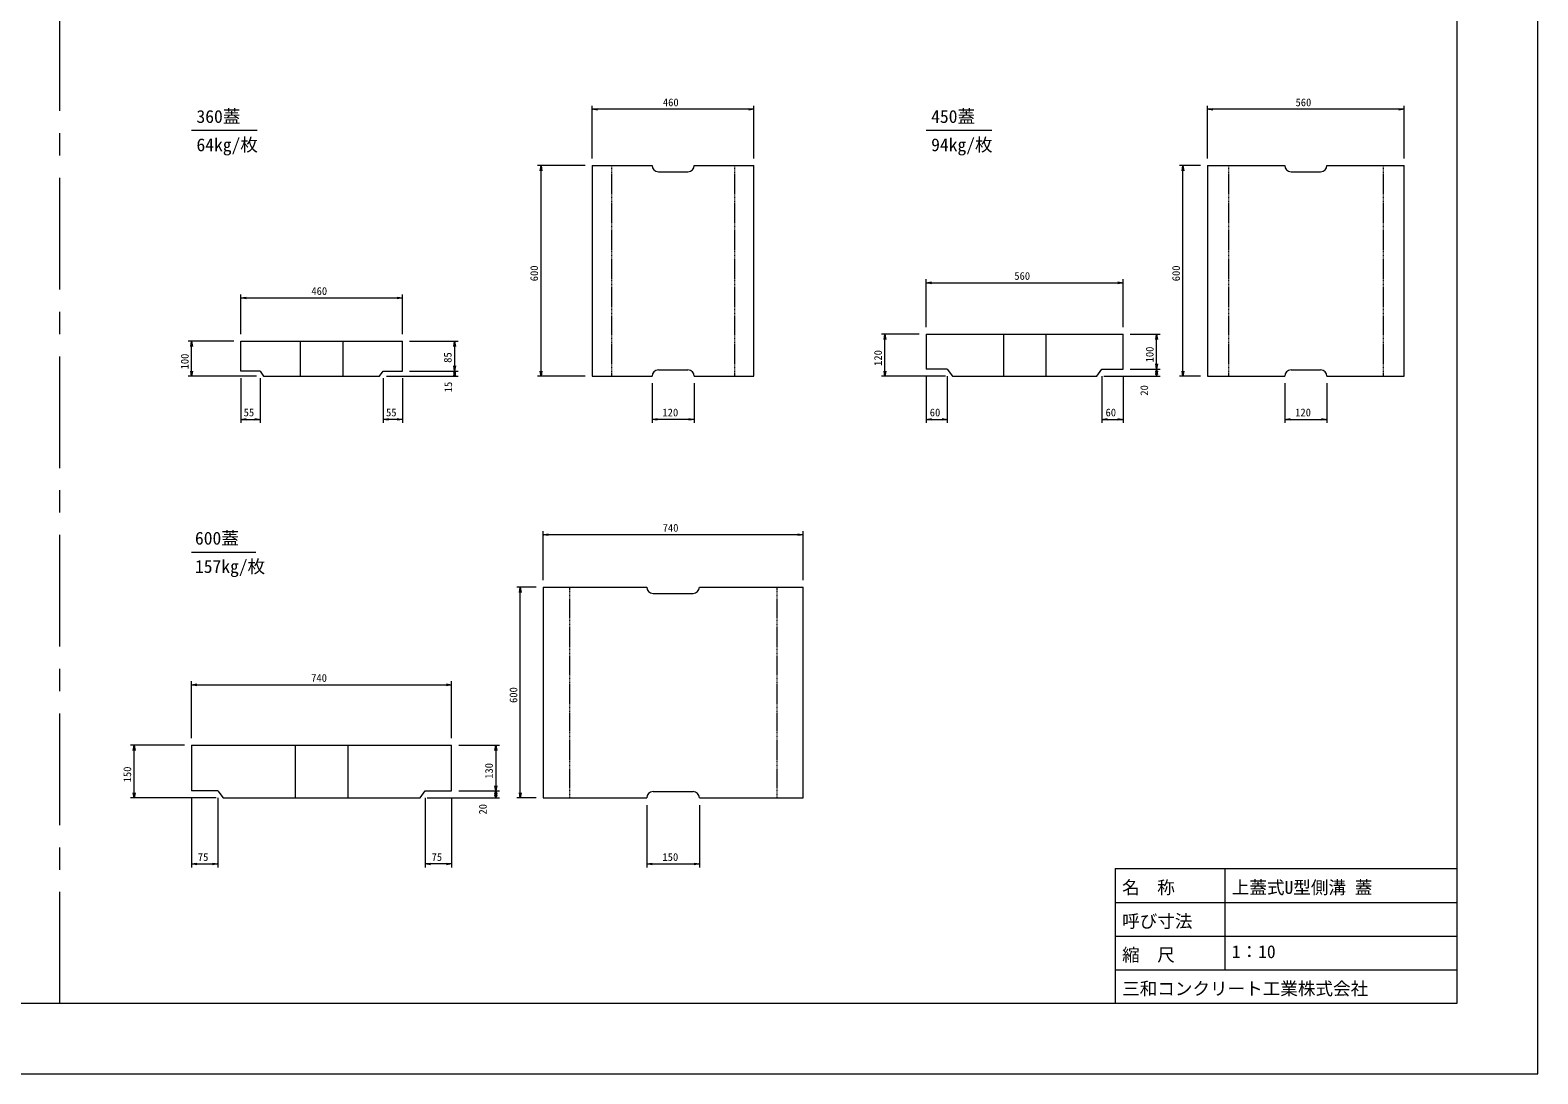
# Model space of a CAD drawing. Units: millimetres, scale not verified. Extents: x 0 to 84100, y 0 to 59400.
# Drawn here: x 41209 to 84100, y 0 to 29700 of the extents above; entities that cross this region are included whole.
import ezdxf
from ezdxf.enums import TextEntityAlignment as Align

# ---------------------------------------------------------------- set-up
doc = ezdxf.new("R2010")
doc.units = ezdxf.units.MM
doc.header["$LTSCALE"] = 100
doc.linetypes.add('USER1', pattern=[0.375, 0.25, -0.125])
doc.linetypes.add('USER2', pattern=[50.8, 31.75, -6.35, 6.35, -6.35])
for name, color, linetype, lineweight in [('D-STR-DIM（寸法）', 7, 'Continuous', 18), ('D-STR-STRn（構造物）', 7, 'USER2', 18), ('D-STR（構造物外形線）', 1, 'Continuous', 18), ('D-TTL(外枠）', 2, 'Continuous', 18), ('DEFPOINTS_2', 8, 'Continuous', 18)]:
    doc.layers.add(name, color=color, linetype=linetype, lineweight=lineweight)
doc.layers.add('D-STR-TXT（文字）', color=7, linetype='Continuous')
doc.layers.add('D-TTL-TXT（文字）', color=7, linetype='Continuous')
doc.styles.add('ＭＳ ゴシック', font='')
doc.styles.get('ＭＳ ゴシック').set_extended_font_data('MS Gothic')

msp = doc.modelspace()

# ---------------------------------------------------------------- linework, layer by layer
at = {"layer": 'D-STR-DIM（寸法）'}
for p, q in [((57200, 26050), (57200, 27548.8)), ((57200, 27448.8), (57350, 27473.8)), ((61650, 27473.8), (61800, 27448.8)), ((61800, 26050), (61800, 27548.8)), ((74700, 26050), (74700, 27548.8)), ((74700, 27448.8), (74850, 27473.8)), ((80150, 27473.8), (80300, 27448.8)), ((80300, 26050), (80300, 27548.8)), ((57350, 27423.8), (57200, 27448.8)), ((57200, 27448.8), (57220, 27448.8)), ((61780, 27448.8), (57220, 27448.8)), ((61800, 27448.8), (61650, 27423.8)), ((61800, 27448.8), (61780, 27448.8)), ((74850, 27423.8), (74700, 27448.8)), ((74700, 27448.8), (74720, 27448.8)), ((80280, 27448.8), (74720, 27448.8)), ((80300, 27448.8), (80150, 27423.8)), ((80300, 27448.8), (80280, 27448.8)), ((57000, 25850), (55643.2, 25850)), ((55718.2, 25700), (55743.2, 25850)), ((55743.2, 25850), (55768.2, 25700)), ((55743.2, 25850), (55743.2, 25830)), ((55743.2, 19870), (55743.2, 25830)), ((74500, 25850), (73903.9, 25850)), ((73978.9, 25700), (74003.9, 25850)), ((74003.9, 25850), (74028.9, 25700)), ((74003.9, 25850), (74003.9, 25830)), ((74003.9, 19870), (74003.9, 25830)), ((66700, 21250), (66700, 22609.6)), ((66700, 22509.6), (66850, 22534.6)), ((66850, 22484.6), (66700, 22509.6)), ((66700, 22509.6), (66720, 22509.6)), ((66720, 22509.6), (72280, 22509.6)), ((72150, 22534.6), (72300, 22509.6)), ((72300, 22509.6), (72150, 22484.6)), ((72300, 22509.6), (72280, 22509.6)), ((72300, 21250), (72300, 22609.6)), ((47200, 21050), (47200, 22179.8)), ((47200, 22079.8), (47350, 22104.8)), ((47350, 22054.8), (47200, 22079.8)), ((47200, 22079.8), (47220, 22079.8)), ((47220, 22079.8), (51780, 22079.8)), ((51650, 22104.8), (51800, 22079.8)), ((51800, 22079.8), (51650, 22054.8)), ((51800, 22079.8), (51780, 22079.8)), ((51800, 21050), (51800, 22179.8)), ((66500, 21050), (65425.1, 21050)), ((65500.1, 20900), (65525.1, 21050)), ((65525.1, 21050), (65550.1, 20900)), ((65525.1, 21050), (65525.1, 21030)), ((65525.1, 19870), (65525.1, 21030)), ((72500, 21050), (73353.7, 21050)), ((73228.7, 20900), (73253.7, 21050)), ((73253.7, 21050), (73278.7, 20900)), ((73253.7, 21050), (73253.7, 21030)), ((73253.7, 20070), (73253.7, 21030)), ((47000, 20850), (45702.3, 20850)), ((45777.3, 20700), (45802.3, 20850)), ((45802.3, 20850), (45827.3, 20700)), ((45802.3, 20850), (45802.3, 20830)), ((45802.3, 19870), (45802.3, 20830)), ((52000, 20850), (53383.4, 20850)), ((53258.4, 20700), (53283.4, 20850)), ((53283.4, 20850), (53308.4, 20700)), ((53283.4, 20850), (53283.4, 20830)), ((53283.4, 20830), (53283.4, 20020)), ((73253.7, 20050), (73228.7, 20200)), ((73278.7, 20200), (73253.7, 20050)), ((47650, 19850), (45702.3, 19850)), ((45802.3, 19850), (45777.3, 20000)), ((45827.3, 20000), (45802.3, 19850)), ((45802.3, 19850), (45802.3, 19870)), ((47200, 19800), (47200, 18525)), ((47750, 19800), (47750, 18525)), ((51250, 19800), (51250, 18525)), ((51350, 19850), (53383.4, 19850)), ((51800, 19800), (51800, 18525)), ((52000, 20000), (53383.4, 20000)), ((52000, 20000), (53383.4, 20000)), ((53283.4, 20000), (53258.4, 20150)), ((53258.4, 19850), (53283.4, 20000)), ((53283.4, 19850), (53258.4, 20000)), ((53308.4, 20150), (53283.4, 20000)), ((53283.4, 20000), (53283.4, 20020)), ((53283.4, 20000), (53308.4, 19850)), ((53283.4, 20000), (53283.4, 19980)), ((53308.4, 20000), (53283.4, 19850)), ((53283.4, 19870), (53283.4, 19980)), ((53283.4, 19850), (53283.4, 19870)), ((57000, 19850), (55643.2, 19850)), ((55743.2, 19850), (55718.2, 20000)), ((55768.2, 20000), (55743.2, 19850)), ((55743.2, 19850), (55743.2, 19870)), ((67250, 19850), (65425.1, 19850)), ((65525.1, 19850), (65500.1, 20000)), ((65550.1, 20000), (65525.1, 19850)), ((65525.1, 19850), (65525.1, 19870)), ((66700, 19850), (66700, 18525)), ((67300, 19850), (67300, 18525)), ((71700, 19850), (71700, 18525)), ((71750, 19850), (73353.7, 19850)), ((72300, 19850), (72300, 18525)), ((72500, 20050), (73353.7, 20050)), ((72500, 20050), (73353.7, 20050)), ((73228.7, 19900), (73253.7, 20050)), ((73253.7, 19850), (73228.7, 20000)), ((73253.7, 20050), (73253.7, 20070)), ((73253.7, 20050), (73278.7, 19900)), ((73253.7, 20050), (73253.7, 20030)), ((73253.7, 19870), (73253.7, 20030)), ((73278.7, 20000), (73253.7, 19850)), ((73253.7, 19850), (73253.7, 19870)), ((74500, 19850), (73903.9, 19850)), ((74003.9, 19850), (73978.9, 20000)), ((74028.9, 20000), (74003.9, 19850)), ((74003.9, 19850), (74003.9, 19870)), ((58900, 19650), (58900, 18525)), ((60100, 19650), (60100, 18525)), ((76900, 19650), (76900, 18525)), ((78100, 19650), (78100, 18525)), ((47200, 18625), (47350, 18650)), ((47350, 18600), (47200, 18625)), ((47200, 18625), (47220, 18625)), ((47220, 18625), (47730, 18625)), ((47600, 18650), (47750, 18625)), ((47750, 18625), (47600, 18600)), ((47750, 18625), (47730, 18625)), ((51250, 18625), (51400, 18650)), ((51400, 18600), (51250, 18625)), ((51250, 18625), (51270, 18625)), ((51780, 18625), (51270, 18625)), ((51650, 18650), (51800, 18625)), ((51800, 18625), (51650, 18600)), ((51800, 18625), (51780, 18625)), ((58900, 18625), (59050, 18650)), ((59050, 18600), (58900, 18625)), ((58900, 18625), (58920, 18625)), ((60080, 18625), (58920, 18625)), ((59950, 18650), (60100, 18625)), ((60100, 18625), (59950, 18600)), ((60100, 18625), (60080, 18625)), ((66700, 18625), (66850, 18650)), ((66850, 18600), (66700, 18625)), ((66700, 18625), (66720, 18625)), ((66720, 18625), (67280, 18625)), ((67150, 18650), (67300, 18625)), ((67300, 18625), (67150, 18600)), ((67300, 18625), (67280, 18625)), ((71700, 18625), (71850, 18650)), ((71850, 18600), (71700, 18625)), ((71700, 18625), (71720, 18625)), ((71720, 18625), (72280, 18625)), ((72150, 18650), (72300, 18625)), ((72300, 18625), (72150, 18600)), ((72300, 18625), (72280, 18625)), ((76900, 18625), (77050, 18650)), ((77050, 18600), (76900, 18625)), ((76900, 18625), (76920, 18625)), ((76920, 18625), (78080, 18625)), ((77950, 18650), (78100, 18625)), ((78100, 18625), (77950, 18600)), ((78100, 18625), (78080, 18625)), ((55800, 14050), (55800, 15442.1)), ((63200, 14050), (63200, 15442.1)), ((55800, 15342.1), (55950, 15367.1)), ((55950, 15317.1), (55800, 15342.1)), ((55800, 15342.1), (55820, 15342.1)), ((63180, 15342.1), (55820, 15342.1)), ((63050, 15367.1), (63200, 15342.1)), ((63200, 15342.1), (63050, 15317.1)), ((63200, 15342.1), (63180, 15342.1)), ((55600, 13850), (55053.1, 13850)), ((55128.1, 13700), (55153.1, 13850)), ((55153.1, 13850), (55178.1, 13700)), ((55153.1, 13850), (55153.1, 13830)), ((55153.1, 7870), (55153.1, 13830)), ((45800, 9550), (45800, 11170.6)), ((53200, 9550), (53200, 11170.6)), ((45800, 11070.6), (45950, 11095.6)), ((45950, 11045.6), (45800, 11070.6)), ((45800, 11070.6), (45820, 11070.6)), ((45820, 11070.6), (53180, 11070.6)), ((53050, 11095.6), (53200, 11070.6)), ((53200, 11070.6), (53050, 11045.6)), ((53200, 11070.6), (53180, 11070.6)), ((45600, 9350), (44068.3, 9350)), ((44143.3, 9200), (44168.3, 9350)), ((44168.3, 9350), (44193.3, 9200)), ((44168.3, 9350), (44168.3, 9330)), ((44168.3, 7870), (44168.3, 9330)), ((53400, 9350), (54556.7, 9350)), ((54431.7, 9200), (54456.7, 9350)), ((54456.7, 9350), (54481.7, 9200)), ((54456.7, 9350), (54456.7, 9330)), ((54456.7, 9330), (54456.7, 8070)), ((54456.7, 8050), (54431.7, 8200)), ((54481.7, 8200), (54456.7, 8050)), ((46500, 7850), (44068.3, 7850)), ((44168.3, 7850), (44143.3, 8000)), ((44193.3, 8000), (44168.3, 7850)), ((44168.3, 7850), (44168.3, 7870)), ((45800, 7850), (45800, 5873.7)), ((46550, 7850), (46550, 5873.7)), ((52450, 7850), (52450, 5873.7)), ((52500, 7850), (54556.7, 7850)), ((53200, 7850), (53200, 5873.7)), ((53400, 8050), (54556.7, 8050)), ((53400, 8050), (54556.7, 8050)), ((54431.7, 7900), (54456.7, 8050)), ((54456.7, 7850), (54431.7, 8000)), ((54456.7, 8050), (54456.7, 8070)), ((54456.7, 8050), (54481.7, 7900)), ((54456.7, 8050), (54456.7, 8030)), ((54456.7, 7870), (54456.7, 8030)), ((54481.7, 8000), (54456.7, 7850)), ((54456.7, 7850), (54456.7, 7870)), ((55600, 7850), (55053.1, 7850)), ((55153.1, 7850), (55128.1, 8000)), ((55178.1, 8000), (55153.1, 7850)), ((55153.1, 7850), (55153.1, 7870)), ((58750, 7650), (58750, 5873.7)), ((60250, 7650), (60250, 5873.7)), ((45800, 5973.7), (45950, 5998.7)), ((45950, 5948.7), (45800, 5973.7)), ((45800, 5973.7), (45820, 5973.7)), ((45820, 5973.7), (46530, 5973.7)), ((46400, 5998.7), (46550, 5973.7)), ((46550, 5973.7), (46400, 5948.7)), ((46550, 5973.7), (46530, 5973.7)), ((52450, 5973.7), (52600, 5998.7)), ((52600, 5948.7), (52450, 5973.7)), ((52450, 5973.7), (52470, 5973.7)), ((53180, 5973.7), (52470, 5973.7)), ((53050, 5998.7), (53200, 5973.7)), ((53200, 5973.7), (53050, 5948.7)), ((53200, 5973.7), (53180, 5973.7)), ((58750, 5973.7), (58900, 5998.7)), ((58900, 5948.7), (58750, 5973.7)), ((58750, 5973.7), (58770, 5973.7)), ((58770, 5973.7), (60230, 5973.7)), ((60100, 5998.7), (60250, 5973.7)), ((60250, 5973.7), (60100, 5948.7)), ((60250, 5973.7), (60230, 5973.7))]:
    msp.add_line(p, q, dxfattribs=at)
at = {"layer": 'D-STR-STRn（構造物）'}
msp.add_line((42050, 2000), (42050, 57400), dxfattribs=at)
at = {"layer": 'D-STR（構造物外形線）'}
for p, q in [((57200, 25850), (57200, 19850)), ((57200, 25850), (58900, 25850)), ((60100, 25850), (61800, 25850)), ((61800, 19850), (61800, 25850)), ((74700, 25850), (74700, 19850)), ((74700, 25850), (76900, 25850)), ((78100, 25850), (80300, 25850)), ((80300, 19850), (80300, 25850)), ((59080, 25670), (59920, 25670)), ((77080, 25670), (77920, 25670)), ((66700, 21050), (72300, 21050)), ((66700, 21050), (66700, 20050)), ((68900, 21050), (68900, 19850)), ((70100, 21050), (70100, 19850)), ((72300, 20050), (72300, 21050)), ((47200, 20850), (51800, 20850)), ((47200, 20000), (47200, 20850)), ((48900, 19850), (48900, 20850)), ((50100, 20850), (50100, 19850)), ((51800, 20000), (51800, 20850)), ((47750, 20000), (47200, 20000)), ((47750, 20000), (47850, 19850)), ((47850, 19850), (51150, 19850)), ((51150, 19850), (51250, 20000)), ((51250, 20000), (51800, 20000)), ((57200, 19850), (58900, 19850)), ((59080, 20030), (59920, 20030)), ((60100, 19850), (61800, 19850)), ((67300, 20050), (66700, 20050)), ((67300, 20050), (67450, 19850)), ((67450, 19850), (71550, 19850)), ((71550, 19850), (71700, 20050)), ((71700, 20050), (72300, 20050)), ((74700, 19850), (76900, 19850)), ((77080, 20030), (77920, 20030)), ((78100, 19850), (80300, 19850)), ((55800, 13850), (55800, 7850)), ((55800, 13850), (58750, 13850)), ((60250, 13850), (63200, 13850)), ((63200, 7850), (63200, 13850)), ((58930, 13670), (60070, 13670)), ((45800, 9350), (53200, 9350)), ((45800, 9350), (45800, 8050)), ((48750, 9350), (48750, 7850)), ((50250, 9350), (50250, 7850)), ((53200, 8050), (53200, 9350)), ((46550, 8050), (45800, 8050)), ((46550, 8050), (46700, 7850)), ((46700, 7850), (52300, 7850)), ((52300, 7850), (52450, 8050)), ((52450, 8050), (53200, 8050)), ((55800, 7850), (58750, 7850)), ((58930, 8030), (60070, 8030)), ((60250, 7850), (63200, 7850))]:
    msp.add_line(p, q, dxfattribs=at)
at = {"layer": 'D-STR（構造物外形線）', "linetype": 'USER1'}
for p, q in [((57750, 25850), (57750, 19850)), ((61250, 25850), (61250, 19850)), ((75300, 25850), (75300, 19850)), ((79700, 25850), (79700, 19850)), ((56550, 13850), (56550, 7850)), ((62450, 13850), (62450, 7850))]:
    msp.add_line(p, q, dxfattribs=at)
at = {"layer": 'D-STR（構造物外形線）'}
for centre, start, end in [((59080, 25850), 180, 270), ((59920, 25850), 270, 0), ((77080, 25850), 180, 270), ((77920, 25850), 270, 0), ((59080, 19850), 90, 180), ((59920, 19850), 0, 90), ((77080, 19850), 90, 180), ((77920, 19850), 0, 90), ((58930, 13850), 180, 270), ((60070, 13850), 270, 0), ((58930, 7850), 90, 180), ((60070, 7850), 0, 90)]:
    msp.add_arc(centre, 180, start, end, dxfattribs=at)
at = {"layer": 'D-TTL(外枠）'}
for p, q in [((81800, 57400), (81800, 2000)), ((45800, 26850), (47670.5, 26850)), ((66700, 26850), (68570.5, 26850)), ((45800, 14850), (47627.7, 14850)), ((72080, 5840), (81800, 5840)), ((72080, 5840), (72080, 2000)), ((75200, 5840), (75200, 2960)), ((72080, 4880), (81800, 4880)), ((72080, 3920), (81800, 3920)), ((72080, 2960), (81800, 2960)), ((81800, 2000), (2300, 2000))]:
    msp.add_line(p, q, dxfattribs=at)
at = {"layer": 'DEFPOINTS_2'}
for p, q in [((84100, 0), (84100, 59400)), ((0, 0), (84100, 0))]:
    msp.add_line(p, q, dxfattribs=at)

# ---------------------------------------------------------------- texts
at = {"layer": 'D-STR-DIM（寸法）', "style": 'ＭＳ ゴシック'}
for s, p in [('460', (59209.1, 27468.8)), ('560', (77206.9, 27468.8)), ('560', (69206.9, 22529.6)), ('460', (49209.1, 22099.8)), ('55', (47283.1, 18645)), ('55', (51333.1, 18645)), ('120', (59196.2, 18645)), ('60', (66802, 18645)), ('60', (71802, 18645)), ('120', (77196.2, 18645)), ('740', (59203, 15362.1)), ('740', (49203, 11090.6)), ('75', (45979.3, 5993.7)), ('75', (52629.3, 5993.7)), ('150', (59196.2, 5993.7))]:
    msp.add_text(s, height=219.9, dxfattribs=at).set_placement(p, align=Align.BOTTOM_LEFT)
for s, p in [('600', (55723.2, 22554.6)), ('600', (73983.9, 22554.6)), ('100', (73233.7, 20246.2)), ('100', (45782.3, 20046.2)), ('85', (53263.4, 20233.1)), ('120', (65505.1, 20146.2)), ('15', (53278.3, 19395.4)), ('20', (73078.4, 19298.8)), ('600', (55133.1, 10554.6)), ('150', (44148.3, 8296.2)), ('130', (54436.7, 8396.2)), ('20', (54262.5, 7379.7))]:
    msp.add_text(s, height=219.9, rotation=90, dxfattribs=at).set_placement(p, align=Align.BOTTOM_LEFT)
at = {"layer": 'D-STR-TXT（文字）', "style": 'ＭＳ ゴシック'}
for s, p in [('360蓋', (45940.9, 26950)), ('450蓋', (66840.9, 26950)), ('64kg/枚', (45940.9, 26144.1)), ('94kg/枚', (66840.9, 26144.1)), ('600蓋', (45898, 14950)), ('157kg/枚', (45898, 14144.1))]:
    msp.add_text(s, height=366.6, dxfattribs=at).set_placement(p, align=Align.BOTTOM_LEFT)
at = {"layer": 'D-TTL-TXT（文字）', "style": 'ＭＳ ゴシック'}
for s, p in [('名\u3000称', (72273.1, 5011.4)), ('上蓋式U型側溝 蓋', (75393.1, 5011.4)), ('呼び寸法', (72273.1, 4051.4)), ('縮\u3000尺', (72273.1, 3091.4)), ('1：10', (75393.1, 3182.7)), ('三和コンクリート工業株式会社', (72273.1, 2131.4))]:
    msp.add_text(s, height=366.6, dxfattribs=at).set_placement(p, align=Align.BOTTOM_LEFT)

doc.saveas('drawing.dxf')
